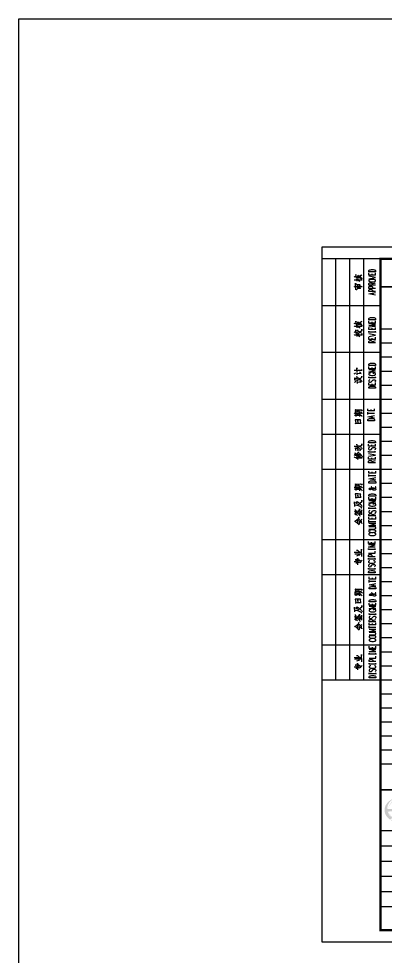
# Model space of a CAD drawing. Extents: x 1151645 to 1632247, y -116298 to 25377.
# Drawn here: x 1151645 to 1167309, y -14703 to 25377 of the extents above; entities that cross this region are included whole.
import ezdxf

# ---------------------------------------------------------------- set-up
doc = ezdxf.new("R2010")
doc.units = 0
doc.header["$LTSCALE"] = 1000
doc.header["$MEASUREMENT"] = 0
doc.layers.get('0').update_dxf_attribs({"linetype": 'CONTINUOUS'})
doc.layers.add('PUB_TITLE', color=4, linetype='CONTINUOUS')

# ---------------------------------------------------------------- blocks, each defined once
blk = doc.blocks.new('A$C04D97144')
for p, q in [((6, 0), (6, 180)), ((12, 0), (12, 180)), ((18, 0), (18, 180)), ((0, 160), (25, 160)), ((0, 140), (25, 140)), ((0, 120), (25, 120)), ((0, 105), (25, 105)), ((0, 90), (25, 90)), ((0, 60), (25, 60)), ((0, 45), (25, 45)), ((0, 15), (25, 15))]:
    blk.add_line(p, q)
blk.add_lwpolyline([(0, 180), (0, 0), (25, 0), (25, 180)], close=True)
for points in [[(13.86, 172.15), (14.14, 172.35), (14.27, 172.38), (14.34, 172.35)], [(14.77, 171.68), (14.55, 173.26), (14.52, 173.14), (14.6, 172.92)], [(14.74, 172.24), (14.91, 172.21), (15.58, 171.72), (15.62, 171.68), (15.41, 172.54)], [(15.05, 172.71), (15.19, 172.68), (15.62, 172.35), (15.65, 172.32), (15.93, 172.07), (16.21, 171.79), (16.46, 171.47)], [(15.62, 172.92), (15.82, 172.82), (16.28, 172.49), (16.56, 172.15), (16.86, 171.79), (17.09, 171.47), (17.27, 171.22)], [(16.39, 172.38), (16.86, 172.95), (17.09, 173.06), (16.81, 172.89)], [(22.97, 174.41), (20.03, 174.41), (20.03, 174.9), (20.17, 175.1), (20.47, 175.24), (20.72, 175.32), (21.18, 175.38), (21.87, 175.38), (22.28, 175.32), (22.58, 175.24), (22.83, 175.1), (22.97, 174.9), (22.97, 174.41), (22.97, 174.41)], [(22.97, 173), (20.03, 173), (20.03, 173.91)], [(20.03, 171.46), (22.97, 172.02), (20.03, 172.59)], [(21.43, 173), (21.43, 173.56)], [(22.97, 173), (22.97, 173.91)], [(13.81, 170.94), (13.95, 171.05), (13.92, 171.02), (17.27, 171.02), (17, 170.98), (16.72, 171.02)], [(14.56, 166.93), (14.41, 169.49), (14.31, 169.43), (14.77, 169.08)], [(14.8, 171.44), (14.97, 170.34)], [(16.18, 168.75), (16.32, 168.86), (14.97, 169.04), (15.08, 169.08), (15.27, 167.31)], [(14.99, 171.05), (15.44, 170.8), (15.79, 170.59), (16.04, 170.42), (16.29, 170.2)], [(15.02, 167.18), (15.27, 167.25), (16.53, 167.36), (16.29, 167.32), (16.18, 168.75), (16.15, 168.58), (16.21, 168.27)], [(15.19, 171.05), (15.54, 171.41)], [(15.73, 167.59), (15.62, 168.61)], [(20.03, 170.48), (20.17, 170.34), (20.47, 170.2), (20.72, 170.14), (21.18, 170.06), (21.87, 170.06), (22.28, 170.14), (22.58, 170.2), (22.83, 170.34), (22.97, 170.48), (22.97, 170.77), (22.83, 170.91), (22.58, 171.05), (22.28, 171.11), (21.87, 171.19), (21.18, 171.19), (20.72, 171.11), (20.47, 171.05), (20.17, 170.91), (20.03, 170.77), (20.03, 170.48), (20.03, 170.48)], [(22.97, 168.74), (20.03, 168.74), (20.03, 169.37), (20.17, 169.57), (20.33, 169.65), (20.58, 169.71), (20.88, 169.71), (21.18, 169.65), (21.27, 169.57), (21.43, 169.37), (21.43, 168.74)], [(21.43, 169.23), (22.97, 169.71)], [(13.78, 167.95), (14.06, 168.13), (14.27, 168.19)], [(14.27, 166.93), (14.52, 166.93), (14.71, 166.88), (14.91, 166.82), (15.05, 166.76)], [(14.66, 168.06), (14.71, 168.13), (17.28, 168.09), (17.03, 168.05), (16.72, 168.09)], [(22.97, 167.34), (20.03, 167.34), (20.03, 167.97), (20.17, 168.17), (20.33, 168.24), (20.58, 168.31), (21.02, 168.31), (21.27, 168.24), (21.43, 168.17), (21.57, 167.97), (21.57, 167.34)], [(22.97, 165.93), (20.03, 165.93), (20.03, 166.57), (20.17, 166.77), (20.33, 166.84), (20.58, 166.92), (21.02, 166.92), (21.27, 166.84), (21.43, 166.77), (21.57, 166.57), (21.57, 165.93)], [(22.97, 164.39), (20.03, 164.95), (22.97, 165.52)], [(21.98, 164.61), (21.98, 165.3)], [(13.86, 152.26), (14.14, 152.46), (14.27, 152.49), (14.34, 152.46)], [(14.77, 151.79), (14.55, 153.37), (14.52, 153.26), (14.6, 153.03)], [(14.74, 152.35), (14.91, 152.32), (15.58, 151.84), (15.62, 151.79), (15.41, 152.67)], [(15.05, 152.82), (15.19, 152.81), (15.62, 152.46), (15.65, 152.43), (15.93, 152.18), (16.21, 151.9), (16.46, 151.58)], [(15.62, 153.03), (15.82, 152.95), (16.28, 152.6), (16.56, 152.26), (16.86, 151.9), (17.09, 151.58), (17.27, 151.33)], [(16.39, 152.49), (16.86, 153.06), (17.09, 153.17), (16.81, 153)], [(22.97, 153.91), (20.03, 153.91), (20.03, 154.4), (20.17, 154.6), (20.47, 154.74), (20.72, 154.82), (21.18, 154.88), (21.87, 154.88), (22.28, 154.82), (22.58, 154.74), (22.83, 154.6), (22.97, 154.4), (22.97, 153.91), (22.97, 153.91)], [(22.97, 152.51), (20.03, 152.51), (20.03, 153.42)], [(21.43, 152.51), (21.43, 153.06)], [(22.97, 152.51), (22.97, 153.42)], [(13.81, 151.05), (13.95, 151.16), (13.92, 151.13), (17.27, 151.13), (17, 151.1), (16.72, 151.13)], [(13.81, 148.52), (14.06, 148.69), (14.23, 148.76), (14.41, 148.76)], [(14.71, 148.1), (14.52, 149.54), (14.49, 149.43), (14.55, 149.29)], [(14.8, 151.55), (14.97, 150.45)], [(14.91, 149.01), (15.22, 149.35), (15.36, 149.43), (15.54, 149.54)], [(14.91, 148.47), (15.13, 148.44), (15.54, 148.16), (15.82, 147.95), (15.93, 147.84)], [(14.99, 151.16), (15.44, 150.91), (15.79, 150.7), (16.04, 150.53), (16.29, 150.31)], [(15.19, 151.16), (15.54, 151.52)], [(15.33, 148.98), (15.57, 149.01), (15.96, 148.83), (16.28, 148.66), (16.53, 148.47), (16.72, 148.3), (16.92, 148.13), (17.09, 147.92), (17.27, 147.67)], [(15.73, 148.21), (15.79, 148.3), (17.09, 149.29), (17.12, 149.82), (17.03, 149.32), (16.92, 149.18)], [(20.03, 150.83), (22.97, 151.18), (20.03, 151.52), (22.97, 151.88), (20.03, 152.23)], [(22.97, 149.7), (20.03, 149.7), (20.03, 150.61)], [(20.03, 148.52), (20.03, 148.98), (20.03, 148.71), (22.89, 148.71), (22.89, 148.52), (22.89, 148.98)], [(21.43, 149.7), (21.43, 150.26)], [(22.97, 149.7), (22.97, 150.61)], [(13.81, 147.36), (13.98, 147.5), (13.92, 147.45), (17.27, 147.45), (17.06, 147.39), (16.78, 147.45)], [(14.74, 147.84), (14.94, 146.76)], [(14.94, 147.45), (15.33, 147.28), (15.68, 147.08), (15.99, 146.89), (16.28, 146.65)], [(15.08, 147.47), (15.44, 147.88)], [(20.03, 146.76), (22.97, 147.33), (20.03, 147.89)], [(22.97, 145.5), (20.03, 145.5), (20.03, 146.42)], [(22.97, 144.03), (20.03, 144.03), (20.03, 144.67), (20.17, 144.88), (20.33, 144.94), (20.58, 145.02), (20.88, 145.02), (21.18, 144.94), (21.27, 144.88), (21.43, 144.67), (21.43, 144.03)], [(21.43, 145.5), (21.43, 146.07)], [(21.43, 144.53), (22.97, 145.02)], [(22.97, 145.5), (22.97, 146.42)], [(13.78, 132.37), (13.98, 132.39), (17.28, 132.39), (17.06, 132.37), (16.78, 132.39)], [(15.13, 131.49), (14.99, 133.33), (14.97, 133.22), (15.02, 132.98)], [(22.97, 134.41), (20.03, 134.41), (20.03, 134.9), (20.17, 135.1), (20.47, 135.25), (20.72, 135.31), (21.18, 135.39), (21.87, 135.39), (22.28, 135.31), (22.58, 135.25), (22.83, 135.1), (22.97, 134.9), (22.97, 134.41), (22.97, 134.41)], [(22.97, 133), (20.03, 133), (20.03, 133.91)], [(22.97, 131.46), (20.03, 131.46), (22.97, 132.45), (20.03, 132.45)], [(21.43, 133), (21.43, 133.56)], [(22.97, 133), (22.97, 133.91)], [(13.86, 130.75), (14.14, 130.97), (14.28, 131.08), (14.45, 131.15)], [(13.92, 128.22), (14.17, 128.26), (14.45, 128.26), (14.71, 128.19), (14.97, 128.11), (15.13, 128), (15.27, 127.89), (15.41, 127.75)], [(14.14, 128.29), (14.09, 129.06), (14, 128.99), (14.23, 128.9), (14.42, 128.9), (14.6, 128.9), (14.8, 128.9), (14.88, 128.93), (14.97, 128.99), (14.99, 129.1), (15.02, 129.24), (15.02, 129.45), (14.99, 129.56), (14.94, 129.64)], [(15.13, 130.33), (15.02, 131.11), (14.97, 131.07), (16.72, 131), (16.84, 130.89), (16.04, 131.66)], [(15.51, 128.11), (15.36, 129.21), (15.27, 129.13), (15.51, 129.02), (15.79, 128.88), (16.01, 128.74), (16.21, 128.6), (16.46, 128.37), (16.7, 128.11), (16.89, 127.86), (17.03, 127.66), (17.12, 127.49)], [(15.76, 128.08), (15.76, 128.15), (17, 129.2), (17.03, 129.73), (16.95, 129.2), (16.84, 129.06)], [(20.72, 131.19), (20.47, 131.11), (20.17, 130.97), (20.03, 130.83), (20.03, 130.55), (20.17, 130.42), (20.47, 130.28), (20.72, 130.2), (21.18, 130.14), (21.87, 130.14), (22.28, 130.2), (22.58, 130.28), (22.83, 130.42), (22.97, 130.55), (22.97, 130.83), (22.83, 130.97), (22.58, 131.11), (22.28, 131.19), (21.87, 131.19), (21.87, 130.83)], [(20.03, 129.02), (20.03, 129.48), (20.03, 129.21), (22.89, 129.21), (22.89, 129.02), (22.89, 129.48)], [(13.98, 127.12), (14.38, 127.45), (14.55, 127.52)], [(15.16, 126.7), (15.05, 127.45), (14.94, 127.34), (15.16, 127.31), (16.67, 127.3), (16.78, 127.16), (16.18, 127.75)], [(20.47, 128.24), (20.17, 128.1), (20.03, 127.89), (20.03, 127.61), (20.17, 127.41), (20.47, 127.27), (20.72, 127.27), (21.02, 127.33), (21.18, 127.41), (21.27, 127.55), (21.57, 127.97), (21.73, 128.1), (21.87, 128.18), (22.12, 128.24), (22.58, 128.24), (22.83, 128.1), (22.97, 127.89), (22.97, 127.61), (22.83, 127.41), (22.58, 127.27)], [(22.97, 126.01), (20.03, 126.01), (20.03, 126.92)], [(22.97, 124.61), (20.03, 124.61), (20.03, 125.1), (20.17, 125.3), (20.47, 125.44), (20.72, 125.52), (21.18, 125.58), (21.87, 125.58), (22.28, 125.52), (22.58, 125.44), (22.83, 125.3), (22.97, 125.1), (22.97, 124.61), (22.97, 124.61)], [(21.43, 126.01), (21.43, 126.56)], [(22.97, 126.01), (22.97, 126.92)], [(13.75, 113.87), (13.92, 113.91), (16.13, 113.83)], [(13.92, 113.06), (14.09, 113.13), (16.21, 113.13)], [(14.14, 114.51), (14.45, 114.6), (15.08, 114.6), (15.76, 114.57), (16.18, 114.51), (16.64, 114.37), (16.92, 114.2), (17.34, 113.88)], [(14.49, 114.6), (14.34, 115.45), (14.27, 115.36), (15.13, 115.36), (15.19, 115.36), (16.46, 115.39), (16.95, 115.36), (17.23, 115.33), (17.31, 115.31), (16.95, 114.89), (17.2, 115.28)], [(14.69, 112.61), (14.52, 114.29)], [(15.16, 113.16), (15.08, 113.66)], [(15.19, 114.62), (15.11, 115.11)], [(15.65, 113.17), (15.57, 113.63)], [(15.93, 114.57), (15.93, 114.62), (15.85, 115.07)], [(16.29, 112.53), (16.07, 114.29), (16.04, 114.2), (16.13, 114.09)], [(16.39, 113.63), (16.72, 113.94), (16.86, 113.94), (16.61, 113.83)], [(16.46, 113.17), (16.61, 113.16), (16.89, 112.92), (17.09, 112.72), (17.23, 112.53)], [(22.54, 114.92), (19.59, 114.92), (19.59, 115.83)], [(19.59, 113.44), (19.59, 114.43)], [(19.59, 113.94), (22.54, 113.94)], [(22.54, 111.9), (19.59, 112.47), (22.54, 113.03)], [(21, 114.92), (21, 115.48)], [(21.55, 112.12), (21.55, 112.81)], [(22.54, 114.92), (22.54, 115.83)], [(14.17, 109.58), (14.45, 109.64), (15.08, 109.67), (15.73, 109.69), (15.82, 109.69), (16.28, 109.69), (16.86, 109.69), (16.67, 109.69), (16.5, 110.8), (16.7, 111.02), (16.43, 111.08), (16.1, 111.08), (15.44, 111.12), (14.77, 111.13), (14.2, 111.13), (14.28, 111.16), (14.49, 109.67)], [(15.51, 109.69), (15.33, 110.8), (15.3, 110.69), (15.41, 110.42)], [(22.54, 110.72), (19.59, 110.72), (19.59, 111.21), (19.75, 111.41), (20.05, 111.56), (20.3, 111.63), (20.75, 111.7), (21.44, 111.7), (21.85, 111.63), (22.15, 111.56), (22.4, 111.41), (22.54, 111.21), (22.54, 110.72), (22.54, 110.72)], [(15.16, 99.49), (14.99, 100.76), (14.97, 100.62), (15.02, 100.39)], [(15.54, 99.35), (15.57, 99.43), (17.09, 100.31), (17.12, 100.84), (17.03, 100.34), (16.86, 100.2)], [(22.86, 101.27), (19.92, 101.27), (19.92, 101.75), (20.06, 101.97), (20.36, 102.11), (20.61, 102.18), (21.07, 102.24), (21.76, 102.24), (22.17, 102.18), (22.47, 102.11), (22.72, 101.97), (22.86, 101.75), (22.86, 101.27), (22.86, 101.27)], [(22.86, 99.87), (19.92, 99.87), (19.92, 100.78)], [(21.32, 99.87), (21.32, 100.43)], [(22.86, 99.87), (22.86, 100.78)], [(13.84, 99.93), (14.17, 99.88), (14.63, 99.71), (15.11, 99.49), (15.41, 99.32), (15.65, 99.21), (15.85, 99.08)], [(13.84, 96.29), (14.27, 96.08), (14.6, 95.91), (14.85, 95.72), (14.91, 95.69), (15.11, 95.55)], [(14.38, 96.02), (14.41, 96.14), (14.28, 96.99), (14.23, 96.93), (14.63, 96.65), (14.97, 96.4), (15.19, 96.16), (15.4, 95.91), (15.58, 95.66), (15.71, 95.49)], [(14.49, 98.06), (14.34, 99.21), (14.27, 99.08), (15.25, 98.94), (15.25, 99.08), (15.36, 98.23), (15.11, 98.19), (15.41, 98.23), (16.7, 98.2)], [(14.66, 95.91), (14.69, 96.02), (15.71, 97.13), (15.68, 97.5), (15.68, 97.13), (15.57, 96.99)], [(15.11, 100.2), (15.27, 100.2), (15.73, 100.07), (15.99, 99.96), (16.21, 99.85), (16.42, 99.71), (16.61, 99.54), (16.81, 99.35), (16.95, 99.11), (17.09, 98.89), (17.14, 98.72), (17.2, 98.55)], [(15.41, 96.4), (15.51, 96.36), (15.54, 96.33), (15.76, 96.05), (15.96, 95.83), (16.1, 95.63)], [(15.76, 96.62), (15.87, 96.57), (15.93, 96.54), (16.21, 96.22), (16.24, 96.16), (16.39, 96), (16.53, 95.77), (16.67, 95.55)], [(16.81, 98.12), (16.04, 99)], [(16.1, 96.88), (16.29, 96.79), (16.57, 96.47), (16.81, 96.19), (16.95, 95.91), (17.12, 95.63), (17.23, 95.38), (17.28, 95.17)], [(20.36, 99.3), (20.06, 99.16), (19.92, 98.96), (19.92, 98.67), (20.06, 98.47), (20.36, 98.33), (20.61, 98.33), (20.91, 98.39), (21.07, 98.47), (21.16, 98.61), (21.46, 99.02), (21.62, 99.16), (21.76, 99.24), (22.01, 99.3), (22.47, 99.3), (22.72, 99.16), (22.86, 98.96), (22.86, 98.67), (22.72, 98.47), (22.47, 98.33)], [(19.92, 97.28), (19.92, 97.75), (19.92, 97.48), (22.78, 97.48), (22.78, 97.28), (22.78, 97.75)], [(19.92, 95.53), (22.86, 96.08), (19.92, 96.65)], [(13.78, 95.27), (13.95, 95.23), (14.41, 94.98), (14.45, 94.98), (14.8, 94.75), (15.08, 94.56), (15.3, 94.35), (15.51, 94.18)], [(14.74, 94.86), (17.23, 94.86), (17, 94.81), (16.57, 94.86)], [(14.83, 95.3), (16.46, 95.3), (16.28, 95.27), (16.13, 95.3)], [(22.86, 94.26), (19.92, 94.26), (19.92, 95.17)], [(22.86, 92.8), (19.92, 92.8), (19.92, 93.43), (20.06, 93.63), (20.22, 93.71), (20.47, 93.77), (20.77, 93.77), (21.07, 93.71), (21.16, 93.63), (21.32, 93.43), (21.32, 92.8)], [(21.32, 94.26), (21.32, 94.83)], [(21.32, 93.29), (22.86, 93.77)], [(22.86, 94.26), (22.86, 95.17)], [(23.05, 88.31), (20.09, 88.31), (20.09, 89.22)], [(21.49, 88.31), (21.49, 88.87)], [(23.05, 88.31), (23.05, 89.22)], [(20.09, 86.83), (20.09, 87.82)], [(20.09, 87.33), (23.05, 87.33)], [(23.05, 85.29), (20.09, 85.86), (23.05, 86.42)], [(23.05, 84.11), (20.09, 84.11), (20.09, 84.6), (20.25, 84.8), (20.55, 84.94), (20.8, 85.02), (21.26, 85.09), (21.95, 85.09), (22.34, 85.02), (22.65, 84.94), (22.89, 84.8), (23.05, 84.6), (23.05, 84.11), (23.05, 84.11)], [(22.04, 85.51), (22.04, 86.2)], [(13.75, 82.18), (13.92, 82.23), (16.13, 82.15)], [(13.92, 81.38), (14.09, 81.44), (16.21, 81.44)], [(14.14, 82.82), (14.45, 82.9), (15.08, 82.9), (15.76, 82.89), (16.18, 82.82), (16.64, 82.68), (16.92, 82.51), (17.34, 82.19)], [(14.49, 82.9), (14.34, 83.77), (14.27, 83.67), (15.13, 83.67), (15.19, 83.67), (16.46, 83.7), (16.95, 83.67), (17.23, 83.64), (17.31, 83.62), (16.95, 83.2), (17.2, 83.59)], [(14.69, 80.92), (14.52, 82.6)], [(15.16, 81.46), (15.08, 81.97)], [(15.19, 82.93), (15.11, 83.42)], [(15.65, 81.49), (15.57, 81.94)], [(15.93, 82.89), (15.93, 82.93), (15.85, 83.39)], [(16.29, 80.84), (16.07, 82.6), (16.04, 82.51), (16.13, 82.4)], [(16.39, 81.94), (16.72, 82.26), (16.86, 82.26), (16.61, 82.15)], [(16.46, 81.49), (16.61, 81.46), (16.89, 81.24), (17.09, 81.03), (17.23, 80.84)], [(21.35, 82.43), (21.26, 82.43), (21.1, 82.35), (21.1, 82.29), (21.26, 82.21), (21.49, 82.15), (22.2, 82.01), (22.65, 81.87), (22.89, 81.72), (23.05, 81.58), (23.05, 81.3), (22.89, 81.17), (22.75, 81.1), (22.5, 81.03), (22.2, 81.03), (21.95, 81.1), (21.79, 81.17), (21.26, 81.66), (21.1, 81.72), (20.8, 81.8), (20.55, 81.8), (20.25, 81.72), (20.09, 81.58), (20.25, 81.44), (20.55, 81.38), (20.8, 81.38), (21.26, 81.44), (21.65, 81.58), (22.65, 81.94), (22.89, 82.08), (23.05, 82.21), (23.05, 82.35), (22.89, 82.43), (22.75, 82.43)], [(14.14, 74.09), (14, 76.02), (13.89, 75.88), (14.06, 75.82), (14.6, 75.63), (15.13, 75.42), (15.08, 75.38), (15.08, 75.42), (14.97, 76.24), (14.88, 76.16), (15.19, 76.02), (15.47, 75.88), (15.68, 75.77), (15.85, 75.63), (16.13, 75.42), (16.35, 75.24), (16.57, 75), (16.72, 74.8), (16.89, 74.54), (17.06, 74.26), (17.2, 74.04)], [(14.17, 77.89), (14.45, 77.95), (15.08, 77.98), (15.73, 78), (15.82, 78), (16.28, 78), (16.86, 78), (16.67, 78), (16.5, 79.12), (16.7, 79.34), (16.43, 79.4), (16.1, 79.4), (15.44, 79.43), (14.77, 79.45), (14.2, 79.45), (14.28, 79.48), (14.49, 77.98)], [(15.22, 74.69), (17.12, 76.16), (17.12, 76.76), (17.06, 76.23), (17.03, 76.16), (16.81, 75.94)], [(15.51, 78), (15.33, 79.12), (15.3, 79.01), (15.41, 78.74)], [(23.05, 78.5), (20.09, 78.5), (20.09, 78.99), (20.25, 79.21), (20.55, 79.35), (20.8, 79.41), (21.26, 79.49), (21.95, 79.49), (22.34, 79.41), (22.65, 79.35), (22.89, 79.21), (23.05, 78.99), (23.05, 78.5), (23.05, 78.5)], [(23.05, 77.11), (20.09, 77.11), (20.09, 78.02)], [(23.05, 75.57), (20.09, 75.57), (23.05, 76.56), (20.09, 76.56)], [(21.49, 77.11), (21.49, 77.67)], [(23.05, 77.11), (23.05, 78.02)], [(14.23, 74.8), (14.38, 74.8), (14.91, 74.69), (15.22, 74.61), (15.54, 74.5), (15.87, 74.36), (16.15, 74.18), (16.5, 73.98), (16.75, 73.79), (16.98, 73.55), (17.09, 73.44)], [(14.56, 71.83), (14.42, 72.85)], [(14.6, 72.14), (15.05, 72.39)], [(15.05, 71.43), (16.13, 72.56), (16.13, 73.02), (16.1, 72.56), (15.9, 72.33)], [(17.14, 70.46), (17, 72.63), (17, 72.49), (17.03, 72.17)], [(20.8, 75.28), (20.55, 75.22), (20.25, 75.08), (20.09, 74.94), (20.09, 74.65), (20.25, 74.51), (20.55, 74.37), (20.8, 74.31), (21.26, 74.23), (21.95, 74.23), (22.34, 74.31), (22.65, 74.37), (22.89, 74.51), (23.05, 74.65), (23.05, 74.94), (22.89, 75.08), (22.65, 75.22), (22.34, 75.28), (21.95, 75.28), (21.95, 74.94)], [(20.55, 72.35), (20.25, 72.2), (20.09, 72), (20.09, 71.72), (20.25, 71.51), (20.55, 71.37), (20.8, 71.37), (21.1, 71.43), (21.26, 71.51), (21.35, 71.65), (21.65, 72.06), (21.79, 72.2), (21.95, 72.28), (22.2, 72.35), (22.65, 72.35), (22.89, 72.2), (23.05, 72), (23.05, 71.72), (22.89, 71.51), (22.65, 71.37)], [(20.11, 73.11), (20.11, 73.59), (20.11, 73.32), (22.95, 73.32), (22.95, 73.11), (22.95, 73.59)], [(13.92, 72), (14.06, 72.03), (14.85, 71.69)], [(13.92, 70.95), (14.12, 70.92), (14.55, 70.7), (14.88, 70.49), (15.16, 70.27)], [(14.23, 67.74), (15.76, 69.05), (15.76, 69.08), (15.79, 69.5), (15.71, 69.05), (15.57, 68.87)], [(14.49, 70.73), (14.41, 71.54)], [(14.52, 70.92), (14.94, 71.12)], [(14.85, 71.48), (14.99, 71.47), (15.51, 71.01), (15.57, 70.98), (15.82, 70.74), (16.13, 70.35), (16.28, 70.16), (16.42, 69.96)], [(15.4, 67.27), (15.4, 67.29), (15.4, 67.35), (15.27, 68.26), (15.27, 68.13), (15.33, 67.99)], [(15.76, 71.86), (15.87, 70.95)], [(16.04, 66.69), (16.07, 66.82), (15.9, 68.76), (15.87, 68.65), (15.9, 68.54)], [(16.04, 71.37), (16.46, 71.48), (16.7, 71.43), (16.39, 71.43)], [(16.07, 72.08), (16.28, 72.08), (17.06, 71.75)], [(16.13, 67.63), (16.24, 67.6), (16.78, 67.18), (17.09, 66.93), (17.12, 66.83), (16.86, 68.4), (16.39, 67.99)], [(16.28, 70.84), (16.64, 70.98), (16.81, 70.98), (16.57, 70.95)], [(16.86, 68.4), (17, 68.51), (17.17, 68.59)], [(23.05, 70.04), (20.09, 70.04), (20.09, 70.66), (20.25, 70.88), (20.39, 70.95), (20.64, 71.03), (20.94, 71.03), (21.26, 70.95), (21.35, 70.88), (21.49, 70.66), (21.49, 70.04)], [(23.05, 68.7), (20.09, 68.7), (20.09, 69.61)], [(20.09, 67.24), (20.09, 68.21)], [(21.49, 70.52), (23.05, 71.03)], [(21.49, 68.7), (21.49, 69.27)], [(23.05, 68.7), (23.05, 69.61)], [(13.89, 67.85), (14.03, 67.84), (14.49, 67.57), (14.97, 67.24), (15.27, 66.96), (15.62, 66.61), (15.93, 66.27)], [(20.09, 67.73), (23.05, 67.73)], [(23.05, 65.76), (20.09, 65.76), (23.05, 66.75), (20.09, 66.75)], [(20.09, 64.44), (22.2, 64.44), (22.65, 64.51), (22.89, 64.65), (23.05, 64.85), (23.05, 64.99), (22.89, 65.21), (22.65, 65.35), (22.2, 65.42), (20.09, 65.42)], [(20.09, 63.39), (20.25, 63.25), (20.55, 63.11), (20.8, 63.05), (21.26, 62.97), (21.95, 62.97), (22.34, 63.05), (22.65, 63.11), (22.89, 63.25), (23.05, 63.39), (23.05, 63.67), (22.89, 63.81), (22.65, 63.94), (22.34, 64.02), (21.95, 64.08), (21.26, 64.08), (20.8, 64.02), (20.55, 63.94), (20.25, 63.81), (20.09, 63.67), (20.09, 63.39), (20.09, 63.39)], [(20.8, 62.68), (20.55, 62.62), (20.25, 62.48), (20.09, 62.34), (20.09, 62.06), (20.25, 61.91), (20.55, 61.77), (20.8, 61.71), (21.26, 61.63), (21.95, 61.63), (22.34, 61.71), (22.65, 61.77), (22.89, 61.91), (23.05, 62.06), (23.05, 62.34), (22.89, 62.48), (22.65, 62.62), (22.34, 62.68)], [(22.81, 58.27), (19.86, 58.27), (19.86, 59.18)], [(22.81, 56.73), (19.86, 56.73), (22.81, 57.72), (19.86, 57.72)], [(19.87, 55.68), (19.87, 56.15), (19.87, 55.88), (22.72, 55.88), (22.72, 55.68), (22.72, 56.15)], [(21.26, 58.27), (21.26, 58.83)], [(22.81, 58.27), (22.81, 59.18)], [(13.86, 54.53), (14.09, 54.59), (17.03, 54.53)], [(14.06, 53.82), (14.31, 53.87), (17.06, 53.87)], [(14.8, 55.44), (15.16, 55.38), (15.71, 55.02), (16.28, 54.56)], [(14.91, 53.02), (15.85, 53.43), (16.15, 53.48)], [(17.12, 52.63), (16.98, 55.83), (16.95, 55.69), (17, 55.38)], [(19.86, 54.07), (22.81, 54.07), (22.81, 54.91)], [(22.81, 52.6), (19.86, 52.6), (19.86, 53.23), (20.01, 53.45), (20.16, 53.51), (20.41, 53.59), (20.86, 53.59), (21.11, 53.51), (21.26, 53.45), (21.41, 53.23), (21.41, 52.6)], [(13.84, 50.54), (14.06, 50.56), (15.11, 50.34), (16.04, 50.08), (15.99, 50.02), (15.79, 51.39), (15.71, 51.36), (16.84, 50.68)], [(14.74, 49.71), (14.55, 51.5), (14.55, 51.39), (14.6, 51.18)], [(15.36, 49.2), (15.19, 52.03), (15.16, 51.89), (15.19, 51.72)], [(16.46, 50.05), (16.7, 50.4), (16.84, 50.62), (16.98, 50.87), (17.09, 51.01), (17.23, 51.11)], [(20.56, 50.85), (20.31, 50.78), (20.01, 50.65), (19.86, 50.51), (19.86, 50.23), (20.01, 50.08), (20.31, 49.94), (20.56, 49.88), (21.02, 49.8), (21.71, 49.8), (22.1, 49.88), (22.42, 49.94), (22.65, 50.08), (22.81, 50.23), (22.81, 50.51), (22.65, 50.65), (22.42, 50.78), (22.1, 50.85)], [(20.31, 49.31), (20.01, 49.17), (19.86, 48.97), (19.86, 48.69), (20.01, 48.47), (20.31, 48.34), (20.56, 48.34), (20.86, 48.4), (21.02, 48.47), (21.11, 48.61), (21.41, 49.03), (21.55, 49.17), (21.71, 49.24), (21.96, 49.31), (22.42, 49.31), (22.65, 49.17), (22.81, 48.97), (22.81, 48.69), (22.65, 48.47), (22.42, 48.34)], [(19.87, 51.48), (19.87, 51.95), (19.87, 51.69), (22.72, 51.69), (22.72, 51.48), (22.72, 51.95)], [(22.81, 45.67), (19.86, 45.67), (19.86, 46.16), (20.01, 46.38), (20.31, 46.52), (20.56, 46.58), (21.02, 46.66), (21.71, 46.66), (22.1, 46.58), (22.42, 46.52), (22.65, 46.38), (22.81, 46.16), (22.81, 45.67), (22.81, 45.67)], [(19.87, 47.29), (19.87, 47.74), (19.87, 47.48), (22.72, 47.48), (22.72, 47.29), (22.72, 47.74)], [(23.13, 43.08), (20.19, 43.08), (20.19, 43.99)], [(20.19, 41.62), (20.19, 42.59)], [(20.19, 42.1), (23.13, 42.1)], [(23.13, 40.08), (20.19, 40.63), (23.13, 41.19)], [(21.59, 43.08), (21.59, 43.64)], [(22.14, 40.28), (22.14, 40.97)], [(23.13, 43.08), (23.13, 43.99)], [(13.75, 37.17), (13.92, 37.23), (16.13, 37.14)], [(13.92, 36.39), (14.09, 36.43), (16.21, 36.43)], [(14.14, 37.83), (14.45, 37.91), (15.08, 37.91), (15.76, 37.88), (16.18, 37.83), (16.64, 37.69), (16.92, 37.52), (17.34, 37.2)], [(14.49, 37.91), (14.34, 38.76), (14.27, 38.68), (15.13, 38.68), (15.19, 38.68), (16.46, 38.71), (16.95, 38.68), (17.23, 38.65), (17.31, 38.62), (16.95, 38.19), (17.2, 38.59)], [(14.69, 35.93), (14.52, 37.6)], [(15.16, 36.46), (15.08, 36.98)], [(15.19, 37.94), (15.11, 38.43)], [(15.65, 36.5), (15.57, 36.95)], [(15.93, 37.88), (15.93, 37.94), (15.85, 38.4)], [(16.29, 35.84), (16.07, 37.6), (16.04, 37.52), (16.13, 37.41)], [(16.39, 36.95), (16.72, 37.27), (16.86, 37.27), (16.61, 37.14)], [(16.46, 36.5), (16.61, 36.46), (16.89, 36.24), (17.09, 36.04), (17.23, 35.84)], [(23.13, 38.88), (20.19, 38.88), (20.19, 39.37), (20.33, 39.58), (20.63, 39.72), (20.88, 39.79), (21.33, 39.86), (22.03, 39.86), (22.43, 39.79), (22.73, 39.72), (22.98, 39.58), (23.13, 39.37), (23.13, 38.88), (23.13, 38.88)], [(21.43, 37.2), (21.33, 37.2), (21.18, 37.12), (21.18, 37.06), (21.33, 36.98), (21.59, 36.92), (22.28, 36.78), (22.73, 36.64), (22.98, 36.5), (23.13, 36.35), (23.13, 36.09), (22.98, 35.95), (22.83, 35.87), (22.58, 35.8), (22.28, 35.8), (22.03, 35.87), (21.88, 35.95), (21.33, 36.43), (21.18, 36.5), (20.88, 36.57), (20.63, 36.57), (20.33, 36.5), (20.19, 36.35), (20.33, 36.21), (20.63, 36.15), (20.88, 36.15), (21.33, 36.21), (21.73, 36.35), (22.73, 36.72), (22.98, 36.86), (23.13, 36.98), (23.13, 37.12), (22.98, 37.2), (22.83, 37.2)], [(14.17, 32.9), (14.45, 32.95), (15.08, 32.98), (15.73, 33.01), (15.82, 33.01), (16.28, 33.01), (16.86, 33.01), (16.67, 33.01), (16.5, 34.11), (16.7, 34.34), (16.43, 34.39), (16.1, 34.39), (15.44, 34.42), (14.77, 34.45), (14.2, 34.45), (14.28, 34.49), (14.49, 32.98)], [(15.51, 33.01), (15.33, 34.11), (15.3, 34), (15.41, 33.75)], [(23.13, 33.28), (20.19, 33.28), (20.19, 33.78), (20.33, 33.98), (20.63, 34.12), (20.88, 34.19), (21.33, 34.27), (22.03, 34.27), (22.43, 34.19), (22.73, 34.12), (22.98, 33.98), (23.13, 33.78), (23.13, 33.28), (23.13, 33.28)], [(23.13, 31.88), (20.19, 31.88), (20.19, 32.79)], [(21.59, 31.88), (21.59, 32.44)], [(23.13, 31.88), (23.13, 32.79)], [(14.14, 29.1), (14, 31.03), (13.89, 30.89), (14.06, 30.82), (14.6, 30.62), (15.13, 30.43), (15.08, 30.37), (15.08, 30.43), (14.97, 31.25), (14.88, 31.17), (15.19, 31.03), (15.47, 30.89), (15.68, 30.76), (15.85, 30.62), (16.13, 30.43), (16.35, 30.23), (16.57, 30.01), (16.72, 29.8), (16.89, 29.55), (17.06, 29.27), (17.2, 29.03)], [(14.23, 29.8), (14.38, 29.8), (14.91, 29.69), (15.22, 29.6), (15.54, 29.49), (15.87, 29.35), (16.15, 29.18), (16.5, 28.99), (16.75, 28.78), (16.98, 28.56), (17.09, 28.45)], [(15.22, 29.69), (17.12, 31.17), (17.12, 31.77), (17.06, 31.22), (17.03, 31.17), (16.81, 30.93)], [(23.13, 30.34), (20.19, 30.34), (23.13, 31.33), (20.19, 31.33)], [(20.88, 30.06), (20.63, 29.99), (20.33, 29.85), (20.19, 29.71), (20.19, 29.43), (20.33, 29.29), (20.63, 29.14), (20.88, 29.08), (21.33, 29.02), (22.03, 29.02), (22.43, 29.08), (22.73, 29.14), (22.98, 29.29), (23.13, 29.43), (23.13, 29.71), (22.98, 29.85), (22.73, 29.99), (22.43, 30.06), (22.03, 30.06), (22.03, 29.71)], [(20.19, 27.89), (20.19, 28.36), (20.19, 28.09), (23.05, 28.09), (23.05, 27.89), (23.05, 28.36)], [(13.92, 26.99), (14.06, 27.02), (14.85, 26.69)], [(13.92, 25.95), (14.12, 25.92), (14.55, 25.69), (14.88, 25.5), (15.16, 25.26)], [(14.23, 22.75), (15.76, 24.05), (15.76, 24.09), (15.79, 24.51), (15.71, 24.05), (15.57, 23.88)], [(14.49, 25.72), (14.41, 26.55)], [(14.56, 26.83), (14.42, 27.86)], [(14.52, 25.92), (14.94, 26.13)], [(14.6, 27.15), (15.05, 27.4)], [(14.85, 26.49), (14.99, 26.46), (15.51, 26), (15.57, 25.99), (15.82, 25.75), (16.13, 25.36), (16.28, 25.15), (16.42, 24.97)], [(15.05, 26.43), (16.13, 27.57), (16.13, 28.01), (16.1, 27.57), (15.9, 27.34)], [(15.76, 26.85), (15.87, 25.95)], [(16.04, 26.38), (16.46, 26.49), (16.7, 26.43), (16.39, 26.43)], [(16.07, 27.09), (16.28, 27.09), (17.06, 26.74)], [(16.28, 25.84), (16.64, 25.99), (16.81, 25.99), (16.57, 25.95)], [(17.14, 25.47), (17, 27.62), (17, 27.48), (17.03, 27.16)], [(20.63, 27.12), (20.33, 26.98), (20.19, 26.77), (20.19, 26.49), (20.33, 26.28), (20.63, 26.14), (20.88, 26.14), (21.18, 26.21), (21.33, 26.28), (21.43, 26.43), (21.73, 26.83), (21.88, 26.98), (22.03, 27.05), (22.28, 27.12), (22.73, 27.12), (22.98, 26.98), (23.13, 26.77), (23.13, 26.49), (22.98, 26.28), (22.73, 26.14)], [(23.13, 24.81), (20.19, 24.81), (20.19, 25.44), (20.33, 25.66), (20.49, 25.72), (20.74, 25.8), (21.04, 25.8), (21.33, 25.72), (21.43, 25.66), (21.59, 25.44), (21.59, 24.81)], [(23.13, 23.49), (20.19, 23.49), (20.19, 24.38)], [(21.59, 25.3), (23.13, 25.8)], [(23.13, 23.49), (23.13, 24.38)], [(13.89, 22.86), (14.03, 22.83), (14.49, 22.58), (14.97, 22.23), (15.27, 21.95), (15.62, 21.62), (15.93, 21.27)], [(15.4, 22.26), (15.4, 22.29), (15.4, 22.36), (15.27, 23.25), (15.27, 23.14), (15.33, 23)], [(16.04, 21.7), (16.07, 21.81), (15.9, 23.77), (15.87, 23.66), (15.9, 23.54)], [(16.13, 22.64), (16.24, 22.61), (16.78, 22.18), (17.09, 21.93), (17.12, 21.84), (16.86, 23.39), (16.39, 23)], [(16.86, 23.39), (17, 23.52), (17.17, 23.6)], [(20.19, 22.01), (20.19, 22.99)], [(20.19, 22.5), (23.13, 22.5)], [(23.13, 20.54), (20.19, 20.54), (23.13, 21.52), (20.19, 21.52)], [(20.19, 19.22), (22.28, 19.22), (22.73, 19.28), (22.98, 19.42), (23.13, 19.62), (23.13, 19.77), (22.98, 19.99), (22.73, 20.13), (22.28, 20.19), (20.19, 20.19)], [(21.59, 23.49), (21.59, 24.04)], [(20.19, 18.16), (20.33, 18.02), (20.63, 17.88), (20.88, 17.82), (21.33, 17.74), (22.03, 17.74), (22.43, 17.82), (22.73, 17.88), (22.98, 18.02), (23.13, 18.16), (23.13, 18.45), (22.98, 18.59), (22.73, 18.73), (22.43, 18.79), (22.03, 18.85), (21.33, 18.85), (20.88, 18.79), (20.63, 18.73), (20.33, 18.59), (20.19, 18.45), (20.19, 18.16), (20.19, 18.16)], [(20.88, 17.46), (20.63, 17.39), (20.33, 17.25), (20.19, 17.11), (20.19, 16.83), (20.33, 16.69), (20.63, 16.54), (20.88, 16.48), (21.33, 16.42), (22.03, 16.42), (22.43, 16.48), (22.73, 16.54), (22.98, 16.69), (23.13, 16.83), (23.13, 17.11), (22.98, 17.25), (22.73, 17.39), (22.43, 17.46)], [(23.13, 13.43), (20.19, 13.43), (20.19, 14.35)], [(23.13, 11.89), (20.19, 11.89), (23.13, 12.87), (20.19, 12.87)], [(21.59, 13.43), (21.59, 14)], [(23.13, 13.43), (23.13, 14.35)], [(13.86, 9.54), (14.09, 9.59), (17.03, 9.54)], [(14.06, 8.82), (14.31, 8.88), (17.06, 8.88)], [(14.8, 10.43), (15.16, 10.39), (15.71, 10.01), (16.28, 9.55)], [(14.91, 8.03), (15.85, 8.42), (16.15, 8.49)], [(17.12, 7.64), (16.98, 10.84), (16.95, 10.7), (17, 10.39)], [(20.19, 10.84), (20.19, 11.31), (20.19, 11.05), (23.05, 11.05), (23.05, 10.84), (23.05, 11.31)], [(20.19, 9.24), (23.13, 9.24), (23.13, 10.07)], [(23.13, 7.76), (20.19, 7.76), (20.19, 8.39), (20.33, 8.61), (20.49, 8.67), (20.74, 8.75), (21.18, 8.75), (21.43, 8.67), (21.59, 8.61), (21.73, 8.39), (21.73, 7.76)], [(13.84, 5.53), (14.06, 5.56), (15.11, 5.34), (16.04, 5.08), (15.99, 5.03), (15.79, 6.38), (15.71, 6.37), (16.84, 5.67)], [(14.74, 4.72), (14.55, 6.51), (14.55, 6.38), (14.6, 6.19)], [(15.36, 4.2), (15.19, 7.04), (15.16, 6.9), (15.19, 6.73)], [(16.46, 5.06), (16.7, 5.39), (16.84, 5.63), (16.98, 5.88), (17.09, 6.02), (17.23, 6.1)], [(20.19, 6.65), (20.19, 7.12), (20.19, 6.85), (23.05, 6.85), (23.05, 6.65), (23.05, 7.12)], [(20.88, 6.02), (20.63, 5.94), (20.33, 5.8), (20.19, 5.66), (20.19, 5.39), (20.33, 5.25), (20.63, 5.11), (20.88, 5.03), (21.33, 4.97), (22.03, 4.97), (22.43, 5.03), (22.73, 5.11), (22.98, 5.25), (23.13, 5.39), (23.13, 5.66), (22.98, 5.8), (22.73, 5.94), (22.43, 6.02)], [(20.63, 4.48), (20.33, 4.34), (20.19, 4.12), (20.19, 3.85), (20.33, 3.63), (20.63, 3.49), (20.88, 3.49), (21.18, 3.57), (21.33, 3.63), (21.43, 3.77), (21.73, 4.2), (21.88, 4.34), (22.03, 4.4), (22.28, 4.48), (22.73, 4.48), (22.98, 4.34), (23.13, 4.12), (23.13, 3.85), (22.98, 3.63), (22.73, 3.49)], [(20.19, 2.45), (20.19, 2.91), (20.19, 2.64), (23.05, 2.64), (23.05, 2.45), (23.05, 2.91)], [(23.13, 0.84), (20.19, 0.84), (20.19, 1.32), (20.33, 1.54), (20.63, 1.67), (20.88, 1.75), (21.33, 1.81), (22.03, 1.81), (22.43, 1.75), (22.73, 1.67), (22.98, 1.54), (23.13, 1.32), (23.13, 0.84), (23.13, 0.84)]]:
    blk.add_lwpolyline(points)
blk = doc.blocks.new('A$C1BD43FEB')
blk.add_blockref('A$C04D97144', (0, 0))
blk = doc.blocks.new('GXED01100007000C')
blk.add_blockref('A$C1BD43FEB', (-25, 0))

msp = doc.modelspace()

# ---------------------------------------------------------------- hatches: boundary and pattern name
h = msp.add_hatch(color=256)
edge = h.paths.add_edge_path()
edge.add_spline(control_points=[(1167937.6, -8461.3), (1167943.7, -8459.9), (1167949.8, -8458.5), (1167998.9, -8446.6), (1168041.5, -8433.6), (1168116.4, -8402.5), (1168149.4, -8385.6), (1168180.2, -8365)], knot_values=[61.629012, 61.629012, 61.629012, 61.629012, 63.3304306, 63.3304306, 75.3536336, 75.3536336, 85.3986489, 85.3986489, 85.3986489, 85.3986489], degree=3, periodic=0)
edge.add_line((1168180.2, -8365), (1168180.2, -8875.2))
edge.add_spline(control_points=[(1168180.2, -8875.2), (1168197.4, -8872.5), (1168214.4, -8869.1), (1168249.2, -8861), (1168266.9, -8856.2), (1168284.2, -8850.8)], knot_values=[4.9084564, 4.9084564, 4.9084564, 4.9084564, 4.9928212, 4.9928212, 5.0830337, 5.0830337, 5.0830337, 5.0830337], degree=3, periodic=0)
edge.add_line((1168284.2, -8850.8), (1168284.2, -8269.3))
edge.add_spline(control_points=[(1168284.2, -8269.3), (1168292.9, -8258.4), (1168301.1, -8247), (1168327.2, -8207.4), (1168342.8, -8177.4), (1168372.1, -8104.6), (1168383.3, -8060.9), (1168388, -8015.5), (1168388.1, -8014.3), (1168388.2, -8013)], knot_values=[97.9917441, 97.9917441, 97.9917441, 97.9917441, 101.6421898, 101.6421898, 110.3379755, 110.3379755, 121.9343221, 121.9343221, 122.2706915, 122.2706915, 122.2706915, 122.2706915], degree=3, periodic=0)
edge.add_line((1168388.2, -8013), (1168388.2, -7942.6))
edge.add_spline(control_points=[(1168388.2, -7942.6), (1168388.1, -7950.2), (1168387.8, -7957.9), (1168387.2, -7965.6)], knot_values=[126.194075, 126.194075, 126.194075, 126.194075, 128.3967624, 128.3967624, 128.3967624, 128.3967624], degree=3, periodic=0)
edge.add_spline(control_points=[(1168387.2, -7965.6), (1168386.8, -7971.8), (1168386.1, -7978), (1168385.4, -7984.2)], knot_values=[124.4170495, 124.4170495, 124.4170495, 124.4170495, 126.194075, 126.194075, 126.194075, 126.194075], degree=3, periodic=0)
edge.add_spline(control_points=[(1168385.4, -7984.2), (1168384.2, -7993.3), (1168382.8, -8002.5), (1168381, -8011.6)], knot_values=[121.8052898, 121.8052898, 121.8052898, 121.8052898, 124.4170495, 124.4170495, 124.4170495, 124.4170495], degree=3, periodic=0)
edge.add_spline(control_points=[(1168381, -8011.6), (1168378.6, -8023.7), (1168375.6, -8035.8), (1168372.2, -8047.8)], knot_values=[118.3157402, 118.3157402, 118.3157402, 118.3157402, 121.8052898, 121.8052898, 121.8052898, 121.8052898], degree=3, periodic=0)
edge.add_spline(control_points=[(1168372.2, -8047.8), (1168368.7, -8060), (1168364.6, -8072), (1168360.1, -8083.8)], knot_values=[114.7959879, 114.7959879, 114.7959879, 114.7959879, 118.3157402, 118.3157402, 118.3157402, 118.3157402], degree=3, periodic=0)
edge.add_spline(control_points=[(1168360.1, -8083.8), (1168355.6, -8095.5), (1168350.6, -8107.1), (1168345.2, -8118.4)], knot_values=[111.3296409, 111.3296409, 111.3296409, 111.3296409, 114.7959879, 114.7959879, 114.7959879, 114.7959879], degree=3, periodic=0)
edge.add_spline(control_points=[(1168345.2, -8118.4), (1168339.6, -8130), (1168333.6, -8141.3), (1168327.2, -8152.4)], knot_values=[107.7952896, 107.7952896, 107.7952896, 107.7952896, 111.3296409, 111.3296409, 111.3296409, 111.3296409], degree=3, periodic=0)
edge.add_spline(control_points=[(1168327.2, -8152.4), (1168320.9, -8163.2), (1168314.1, -8173.8), (1168307, -8184)], knot_values=[104.3435789, 104.3435789, 104.3435789, 104.3435789, 107.7952896, 107.7952896, 107.7952896, 107.7952896], degree=3, periodic=0)
edge.add_spline(control_points=[(1168307, -8184), (1168299.8, -8194.4), (1168292.2, -8204.5), (1168284.2, -8214.2)], knot_values=[100.8506997, 100.8506997, 100.8506997, 100.8506997, 104.3435789, 104.3435789, 104.3435789, 104.3435789], degree=3, periodic=0)
edge.add_line((1168284.2, -8214.2), (1168284.2, -7904.9))
edge.add_spline(control_points=[(1168284.2, -7904.9), (1168250.2, -7897.3), (1168215.4, -7891.4), (1168180.2, -7887.4)], knot_values=[4.4239994, 4.4239994, 4.4239994, 4.4239994, 4.5587406, 4.5587406, 4.5587406, 4.5587406], degree=3, periodic=0)
edge.add_line((1168180.2, -7887.4), (1168180.2, -8305.5))
edge.add_spline(control_points=[(1168180.2, -8305.5), (1168108.3, -8350), (1168024.1, -8373.3), (1167937.6, -8386.3)], knot_values=[63.2462151, 63.2462151, 63.2462151, 63.2462151, 87.6891235, 87.6891235, 87.6891235, 87.6891235], degree=3, periodic=0)
edge.add_line((1167937.6, -8386.3), (1167937.6, -7887.4))
edge.add_spline(control_points=[(1167937.6, -7887.4), (1167902.4, -7891.5), (1167867.6, -7897.3), (1167833.6, -7904.9)], knot_values=[4.8660382, 4.8660382, 4.8660382, 4.8660382, 5.0007773, 5.0007773, 5.0007773, 5.0007773], degree=3, periodic=0)
edge.add_line((1167833.6, -7904.9), (1167833.6, -8397.7))
edge.add_spline(control_points=[(1167833.6, -8397.7), (1167831.9, -8397.9), (1167797, -8400.5), (1167762.3, -8402.2), (1167729.6, -8403.3)], knot_values=[43.6573559, 43.6573559, 43.6573559, 43.6573559, 44.1342527, 53.4970917, 53.4970917, 53.4970917, 53.4970917], degree=3, periodic=0)
edge.add_line((1167729.6, -8403.3), (1167729.6, -7934.1))
edge.add_spline(control_points=[(1167729.6, -7934.1), (1167712.5, -7940), (1167695.8, -7946.3), (1167679.4, -7953)], knot_values=[5.1415698, 5.1415698, 5.1415698, 5.1415698, 5.2129208, 5.2129208, 5.2129208, 5.2129208], degree=3, periodic=0)
edge.add_spline(control_points=[(1167679.4, -7953), (1167672.5, -7955.8), (1167665.6, -7958.8), (1167633.4, -7972.9), (1167608.9, -7985.2), (1167585.4, -7998.4)], knot_values=[5.2129208, 5.2129208, 5.2129208, 5.2129208, 5.2429596, 5.2429596, 5.3556227, 5.3556227, 5.3556227, 5.3556227], degree=3, periodic=0)
edge.add_spline(control_points=[(1167585.4, -7998.4), (1167570.5, -8006.7), (1167556, -8015.5), (1167542.1, -8024.6)], knot_values=[5.3556227, 5.3556227, 5.3556227, 5.3556227, 5.4269737, 5.4269737, 5.4269737, 5.4269737], degree=3, periodic=0)
edge.add_spline(control_points=[(1167542.1, -8024.6), (1167534.6, -8029.4), (1167527.4, -8034.3), (1167513.9, -8043.8), (1167507.6, -8048.3), (1167501.5, -8052.9)], knot_values=[5.4269737, 5.4269737, 5.4269737, 5.4269737, 5.4647645, 5.4647645, 5.4983247, 5.4983247, 5.4983247, 5.4983247], degree=3, periodic=0)
edge.add_spline(control_points=[(1167501.5, -8052.9), (1167475.4, -8072.5), (1167451.3, -8093.4), (1167429.5, -8115.3)], knot_values=[5.4983247, 5.4983247, 5.4983247, 5.4983247, 5.6410266, 5.6410266, 5.6410266, 5.6410266], degree=3, periodic=0)
edge.add_spline(control_points=[(1167429.5, -8115.3), (1167422.5, -8122.3), (1167415.7, -8129.5), (1167395.3, -8152.1), (1167382.4, -8167.9), (1167370.6, -8184.1)], knot_values=[5.6410266, 5.6410266, 5.6410266, 5.6410266, 5.6865694, 5.6865694, 5.7837285, 5.7837285, 5.7837285, 5.7837285], degree=3, periodic=0)
edge.add_spline(control_points=[(1167370.6, -8184.1), (1167355.5, -8204.9), (1167342.2, -8226.3), (1167329.1, -8251.2), (1167327.4, -8254.4), (1167325.9, -8257.6)], knot_values=[5.7837285, 5.7837285, 5.7837285, 5.7837285, 5.9083744, 5.9083744, 5.9264305, 5.9264305, 5.9264305, 5.9264305], degree=3, periodic=0)
edge.add_spline(control_points=[(1167325.9, -8257.6), (1167313.4, -8282.7), (1167303.4, -8308.3), (1167295.8, -8334.3)], knot_values=[5.9264305, 5.9264305, 5.9264305, 5.9264305, 6.0691324, 6.0691324, 6.0691324, 6.0691324], degree=3, periodic=0)
edge.add_spline(control_points=[(1167295.8, -8334.3), (1167292.6, -8345.4), (1167289.9, -8356.5), (1167284.5, -8382.7), (1167282.2, -8397.7), (1167280.8, -8412.8)], knot_values=[6.0691324, 6.0691324, 6.0691324, 6.0691324, 6.1301793, 6.1301793, 6.2118343, 6.2118343, 6.2118343, 6.2118343], degree=3, periodic=0)
edge.add_spline(control_points=[(1167280.8, -8412.8), (1167279.5, -8426), (1167278.9, -8439.2), (1167278.9, -8452.4)], knot_values=[6.2118343, 6.2118343, 6.2118343, 6.2118343, 6.2831853, 6.2831853, 6.2831853, 6.2831853], degree=3, periodic=0)
edge.add_spline(control_points=[(1167278.9, -8452.4), (1167278.9, -8461.7), (1167279.2, -8471), (1167279.8, -8480.3)], knot_values=[6.2831853, 6.2831853, 6.2831853, 6.2831853, 6.3336547, 6.3336547, 6.3336547, 6.3336547], degree=3, periodic=0)
edge.add_spline(control_points=[(1167279.8, -8480.3), (1167281.1, -8499), (1167283.6, -8517.6), (1167287.4, -8536.1)], knot_values=[6.3336547, 6.3336547, 6.3336547, 6.3336547, 6.4345936, 6.4345936, 6.4345936, 6.4345936], degree=3, periodic=0)
edge.add_spline(control_points=[(1167287.4, -8536.1), (1167287.6, -8537.3), (1167287.9, -8538.6), (1167291.8, -8557.1), (1167296.6, -8574.2), (1167302.4, -8591.3)], knot_values=[6.4345936, 6.4345936, 6.4345936, 6.4345936, 6.4412784, 6.4412784, 6.5355325, 6.5355325, 6.5355325, 6.5355325], degree=3, periodic=0)
edge.add_spline(control_points=[(1167302.4, -8591.3), (1167308.7, -8609.5), (1167316.2, -8627.5), (1167325, -8645.3)], knot_values=[6.5355325, 6.5355325, 6.5355325, 6.5355325, 6.6364714, 6.6364714, 6.6364714, 6.6364714], degree=3, periodic=0)
edge.add_spline(control_points=[(1167325, -8645.3), (1167327.2, -8649.8), (1167329.4, -8654.2), (1167338.8, -8671.9), (1167346.5, -8684.9), (1167354.9, -8697.8)], knot_values=[6.6364714, 6.6364714, 6.6364714, 6.6364714, 6.6618943, 6.6618943, 6.7374102, 6.7374102, 6.7374102, 6.7374102], degree=3, periodic=0)
edge.add_spline(control_points=[(1167354.9, -8697.8), (1167366, -8714.9), (1167378.4, -8731.8), (1167391.9, -8748.1)], knot_values=[6.7374102, 6.7374102, 6.7374102, 6.7374102, 6.8383491, 6.8383491, 6.8383491, 6.8383491], degree=3, periodic=0)
edge.add_spline(control_points=[(1167391.9, -8748.1), (1167397.9, -8755.3), (1167404, -8762.3), (1167418.5, -8778.3), (1167427.1, -8787.1), (1167435.9, -8795.8)], knot_values=[6.8383491, 6.8383491, 6.8383491, 6.8383491, 6.8825101, 6.8825101, 6.939288, 6.939288, 6.939288, 6.939288], degree=3, periodic=0)
edge.add_spline(control_points=[(1167435.9, -8795.8), (1167451.7, -8811.1), (1167468.6, -8826), (1167486.5, -8840.2)], knot_values=[6.939288, 6.939288, 6.939288, 6.939288, 7.0402268, 7.0402268, 7.0402268, 7.0402268], degree=3, periodic=0)
edge.add_spline(control_points=[(1167486.5, -8840.2), (1167495.4, -8847.3), (1167504.6, -8854.2), (1167514.1, -8861)], knot_values=[7.0402268, 7.0402268, 7.0402268, 7.0402268, 7.0906963, 7.0906963, 7.0906963, 7.0906963], degree=3, periodic=0)
edge.add_line((1167514.1, -8861), (1167605.2, -8792.6))
edge.add_ellipse((1168058.9, -8400.4), major_axis=(665, 0), ratio=0.8066765, start_angle=192.81901, end_angle=226.98533, ccw=False)
edge.add_spline(control_points=[(1167410.4, -8519.4), (1167434.5, -8517.9), (1167458.6, -8516.4), (1167547.2, -8510.9), (1167612.1, -8506.6), (1167677.6, -8500.3)], knot_values=[11.3982633, 11.3982633, 11.3982633, 11.3982633, 18.4072897, 18.4072897, 37.1809397, 37.1809397, 37.1809397, 37.1809397], degree=3, periodic=0)
edge.add_line((1167677.6, -8500.3), (1167677.6, -8779.3))
edge.add_spline(control_points=[(1167677.6, -8779.3), (1167681.1, -8781.6), (1167684.7, -8783.8), (1167701.7, -8794), (1167715.4, -8801.6), (1167729.6, -8808.7)], knot_values=[4.0499446, 4.0499446, 4.0499446, 4.0499446, 4.0720206, 4.0720206, 4.153257, 4.153257, 4.153257, 4.153257], degree=3, periodic=0)
edge.add_line((1167729.6, -8808.7), (1167729.6, -8494.8))
edge.add_spline(control_points=[(1167729.6, -8494.8), (1167761.8, -8491.2), (1167794.1, -8486.9), (1167829, -8481.6), (1167831.3, -8481.2), (1167833.6, -8480.8)], knot_values=[42.1350086, 42.1350086, 42.1350086, 42.1350086, 51.3072277, 51.3072277, 51.9485742, 51.9485742, 51.9485742, 51.9485742], degree=3, periodic=0)
edge.add_line((1167833.6, -8480.8), (1167833.6, -8850.8))
edge.add_spline(control_points=[(1167833.6, -8850.8), (1167867.2, -8861.3), (1167902.1, -8869.5), (1167937.6, -8875.2)], knot_values=[4.3417397, 4.3417397, 4.3417397, 4.3417397, 4.5163155, 4.5163155, 4.5163155, 4.5163155], degree=3, periodic=0)
edge.add_line((1167937.6, -8875.2), (1167937.6, -8461.3))
edge = h.paths.add_edge_path(flags=16)
edge.add_ellipse((1168058.9, -8400.4), major_axis=(665, 0), ratio=0.8066765, start_angle=124.98746, end_angle=179.99898, ccw=False)
edge.add_line((1167677.6, -7960.8), (1167677.6, -8404.4))
edge.add_spline(control_points=[(1167677.6, -8404.4), (1167582.2, -8405.8), (1167488.3, -8402.7), (1167393.9, -8400.3)], knot_values=[11.2737302, 11.2737302, 11.2737302, 11.2737302, 38.6875129, 38.6875129, 38.6875129, 38.6875129], degree=3, periodic=0)
edge = h.paths.add_edge_path()
edge.add_spline(control_points=[(1167560.1, -8891.5), (1167591.1, -8910.5), (1167624.2, -8927.8), (1167708.9, -8965), (1167762.2, -8982.8), (1167872.9, -9009.4), (1167930.4, -9018.1), (1168046.5, -9025.9), (1168105.2, -9025), (1168220.7, -9013.5), (1168277.6, -9002.9), (1168386.6, -8972.9), (1168438.8, -8953.4), (1168535.7, -8906.5), (1168580.4, -8879.1), (1168660.4, -8818.2), (1168695.6, -8784.6), (1168754.9, -8713.1), (1168779, -8675.3), (1168815.4, -8597.1), (1168827.7, -8556.9), (1168840.3, -8475.7), (1168840.5, -8434.8), (1168829.1, -8353.3), (1168817.3, -8312.8), (1168781.7, -8234), (1168757.9, -8195.8), (1168699, -8123.6), (1168664, -8089.7), (1168584.2, -8028), (1168539.4, -8000.3), (1168458.3, -7960.6), (1168423.9, -7946.4), (1168388.2, -7934.1)], knot_values=[0.8864206, 0.8864206, 0.8864206, 0.8864206, 1.0405566, 1.0405566, 1.2611724, 1.2611724, 1.4817883, 1.4817883, 1.7024042, 1.7024042, 1.9230201, 1.9230201, 2.1436359, 2.1436359, 2.3642518, 2.3642518, 2.5848677, 2.5848677, 2.8054836, 2.8054836, 3.0260994, 3.0260994, 3.2467153, 3.2467153, 3.4685202, 3.4685202, 3.6903251, 3.6903251, 3.9121301, 3.9121301, 4.133935, 4.133935, 4.2832086, 4.2832086, 4.2832086, 4.2832086], degree=3, periodic=0)
edge.add_line((1168388.2, -7934.1), (1168388.2, -7934.2))
edge.add_spline(control_points=[(1168388.2, -7934.3), (1168388.3, -7937), (1168388.3, -7939.8), (1168388.2, -7942.6)], knot_values=[128.3967624, 128.3967624, 128.3967624, 128.3967624, 129.1921934, 129.1921934, 129.1921934, 129.1921934], degree=3, periodic=0)
edge.add_line((1168388.2, -7942.6), (1168388.2, -8866.4))
edge.add_ellipse((1168058.9, -8400.4), major_axis=(665, 0), ratio=0.8066765, start_angle=232.10542, end_angle=299.68334, ccw=False)
edge.add_line((1167650.4, -8823.7), (1167560.1, -8891.5))
edge = h.paths.add_edge_path(flags=16)
edge.add_ellipse((1168058.9, -8400.4), major_axis=(665, 0), ratio=0.8066765, start_angle=304.98746, end_angle=415.01211, ccw=False)
edge.add_line((1168440.2, -8839.9), (1168440.2, -7960.8))

# ---------------------------------------------------------------- linework, layer by layer
for p, q in [((1167101, 11517), (1185101, 11517)), ((1167101, 10917), (1185101, 10917)), ((1167101, 10317), (1185101, 10317)), ((1167101, 9717), (1185101, 9717)), ((1167101, 9117), (1185101, 9117)), ((1167101, 8517), (1185101, 8517)), ((1167101, 7917), (1185101, 7917)), ((1167101, -9333), (1178101, -9333)), ((1167101, -9983), (1172601, -9983)), ((1167101, -10633), (1172601, -10633)), ((1167101, -11283), (1172601, -11283)), ((1167101, -11933), (1172601, -11933)), ((1167101, -12583), (1185101, -12583)), ((1167101, -13583), (1185101, -13583))]:
    msp.add_line(p, q)
at = {"color": 1}
msp.add_lwpolyline([(1151644.8, 25376.6), (1632247.4, 25376.6), (1632247.4, -116298), (1151644.8, -116298)], close=True, dxfattribs=at)
at = {"const_width": 70}
for points in [[(1185101, -7583), (1167101, -7583)], [(1167101, -7583), (1167101, -13583)]]:
    msp.add_lwpolyline(points, dxfattribs=at)
at = {"layer": 'PUB_TITLE'}
for p, q in [((1167101, 7317), (1185101, 7317)), ((1167101, 6717), (1185101, 6717)), ((1167101, 6117), (1185101, 6117)), ((1167101, 5517), (1185101, 5517)), ((1167101, 4917), (1185101, 4917)), ((1167101, 4317), (1185101, 4317)), ((1167101, 3717), (1185101, 3717)), ((1167101, 3117), (1185101, 3117)), ((1167101, 2517), (1185101, 2517)), ((1167101, 1917), (1185101, 1917)), ((1167101, 1317), (1185101, 1317)), ((1167101, 717), (1185101, 717)), ((1167101, 117), (1185101, 117)), ((1167101, -483), (1185101, -483)), ((1167101, -1083), (1185101, -1083)), ((1167101, -1683), (1185101, -1683)), ((1167101, -2283), (1185101, -2283)), ((1167101, -2883), (1185101, -2883)), ((1167101, -3483), (1185101, -3483)), ((1167101, -4083), (1185101, -4083)), ((1167101, -4683), (1185101, -4683)), ((1167101, -5283), (1185101, -5283)), ((1167101, -5883), (1185101, -5883)), ((1167101, -6483), (1185101, -6483))]:
    msp.add_line(p, q, dxfattribs=at)
msp.add_lwpolyline([(1164601, -14083), (1185601, -14083), (1185601, 15617), (1164601, 15617)], close=True, dxfattribs=at)
at = {"layer": 'PUB_TITLE', "const_width": 100}
msp.add_lwpolyline([(1167101, -13583), (1185101, -13583), (1185101, 15117), (1167101, 15117)], close=True, dxfattribs=at)
at = {"layer": 'PUB_TITLE', "const_width": 60}
for points in [[(1167101, 13917), (1185101, 13917)], [(1167101, 12117), (1185101, 12117)]]:
    msp.add_lwpolyline(points, dxfattribs=at)

# ---------------------------------------------------------------- block references
at = {"layer": 'PUB_TITLE', "xscale": 100, "yscale": 100, "zscale": 100}
msp.add_blockref('GXED01100007000C', (1167101, -2883), dxfattribs=at)

doc.saveas('drawing.dxf')
